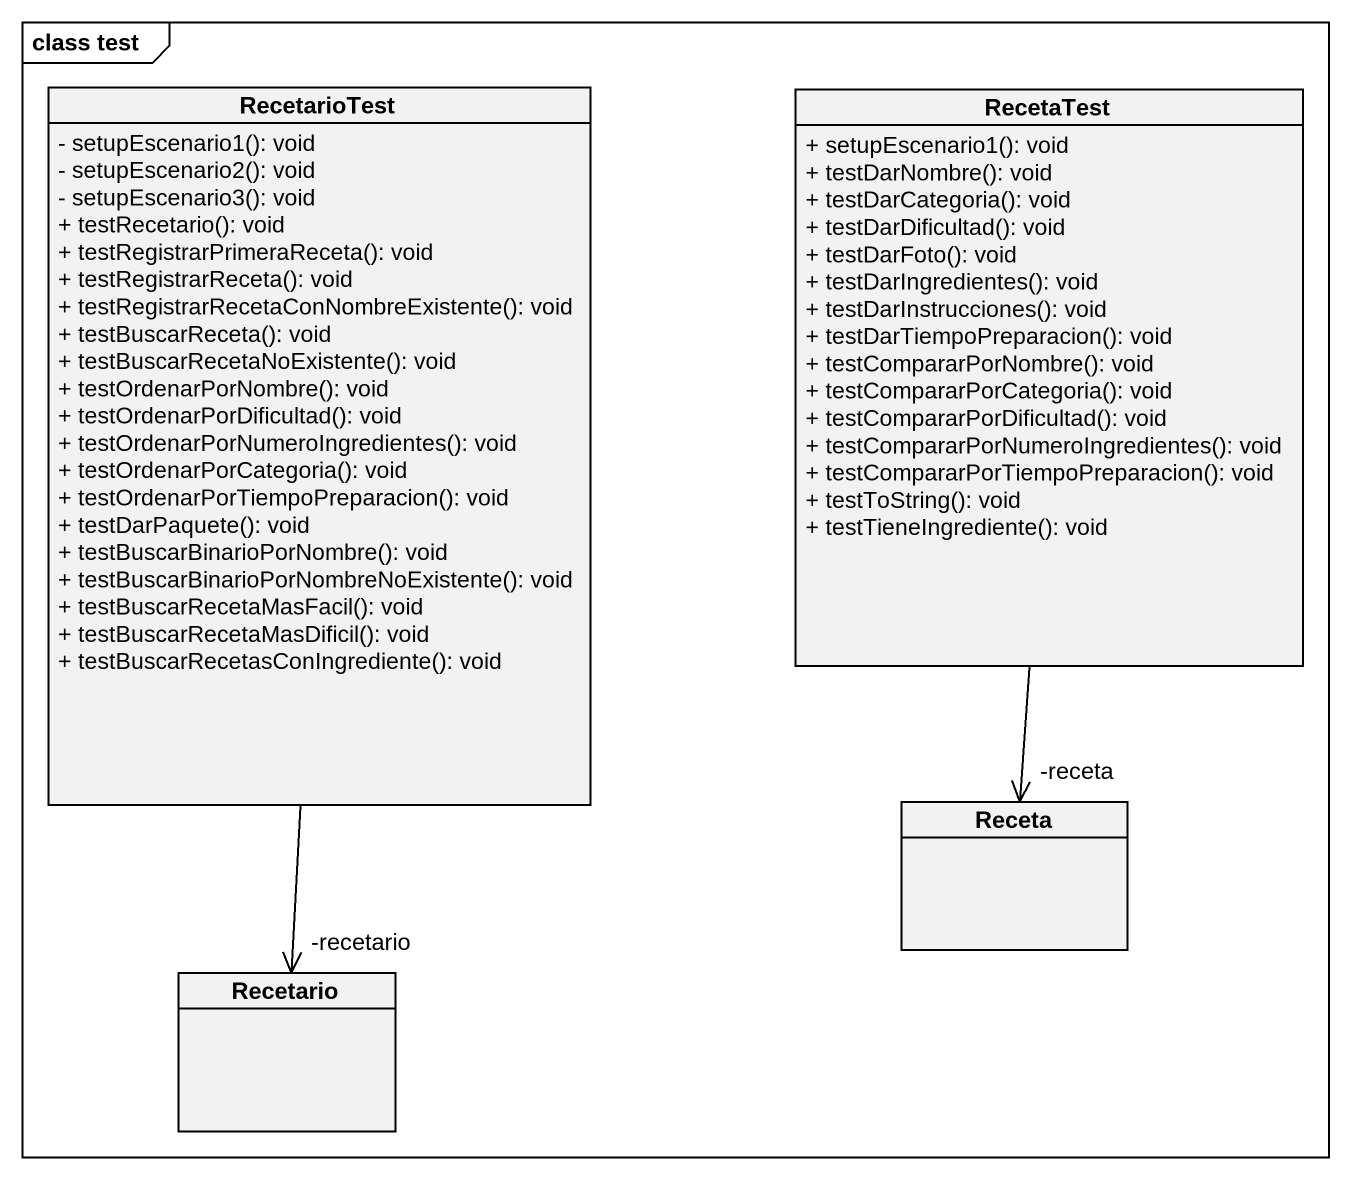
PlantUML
@startuml
mainframe class test
hide circle
hide empty members
skinparam classAttributeIconSize 0
class RecetarioTest {
  - setupEscenario1(): void
  - setupEscenario2(): void
  - setupEscenario3(): void
  + testRecetario(): void
  + testRegistrarPrimeraReceta(): void
  + testRegistrarReceta(): void
  + testRegistrarRecetaConNombreExistente(): void
  + testBuscarReceta(): void
  + testBuscarRecetaNoExistente(): void
  + testOrdenarPorNombre(): void
  + testOrdenarPorDificultad(): void
  + testOrdenarPorNumeroIngredientes(): void
  + testOrdenarPorCategoria(): void
  + testOrdenarPorTiempoPreparacion(): void
  + testDarPaquete(): void
  + testBuscarBinarioPorNombre(): void
  + testBuscarBinarioPorNombreNoExistente(): void
  + testBuscarRecetaMasFacil(): void
  + testBuscarRecetaMasDificil(): void
  + testBuscarRecetasConIngrediente(): void
}
class RecetaTest {
  + setupEscenario1(): void
  + testDarNombre(): void
  + testDarCategoria(): void
  + testDarDificultad(): void
  + testDarFoto(): void
  + testDarIngredientes(): void
  + testDarInstrucciones(): void
  + testDarTiempoPreparacion(): void
  + testCompararPorNombre(): void
  + testCompararPorCategoria(): void
  + testCompararPorDificultad(): void
  + testCompararPorNumeroIngredientes(): void
  + testCompararPorTiempoPreparacion(): void
  + testToString(): void
  + testTieneIngrediente(): void
}
class Receta
class Recetario
RecetarioTest --> "-recetario" Recetario
RecetaTest --> "-receta" Receta
@enduml
